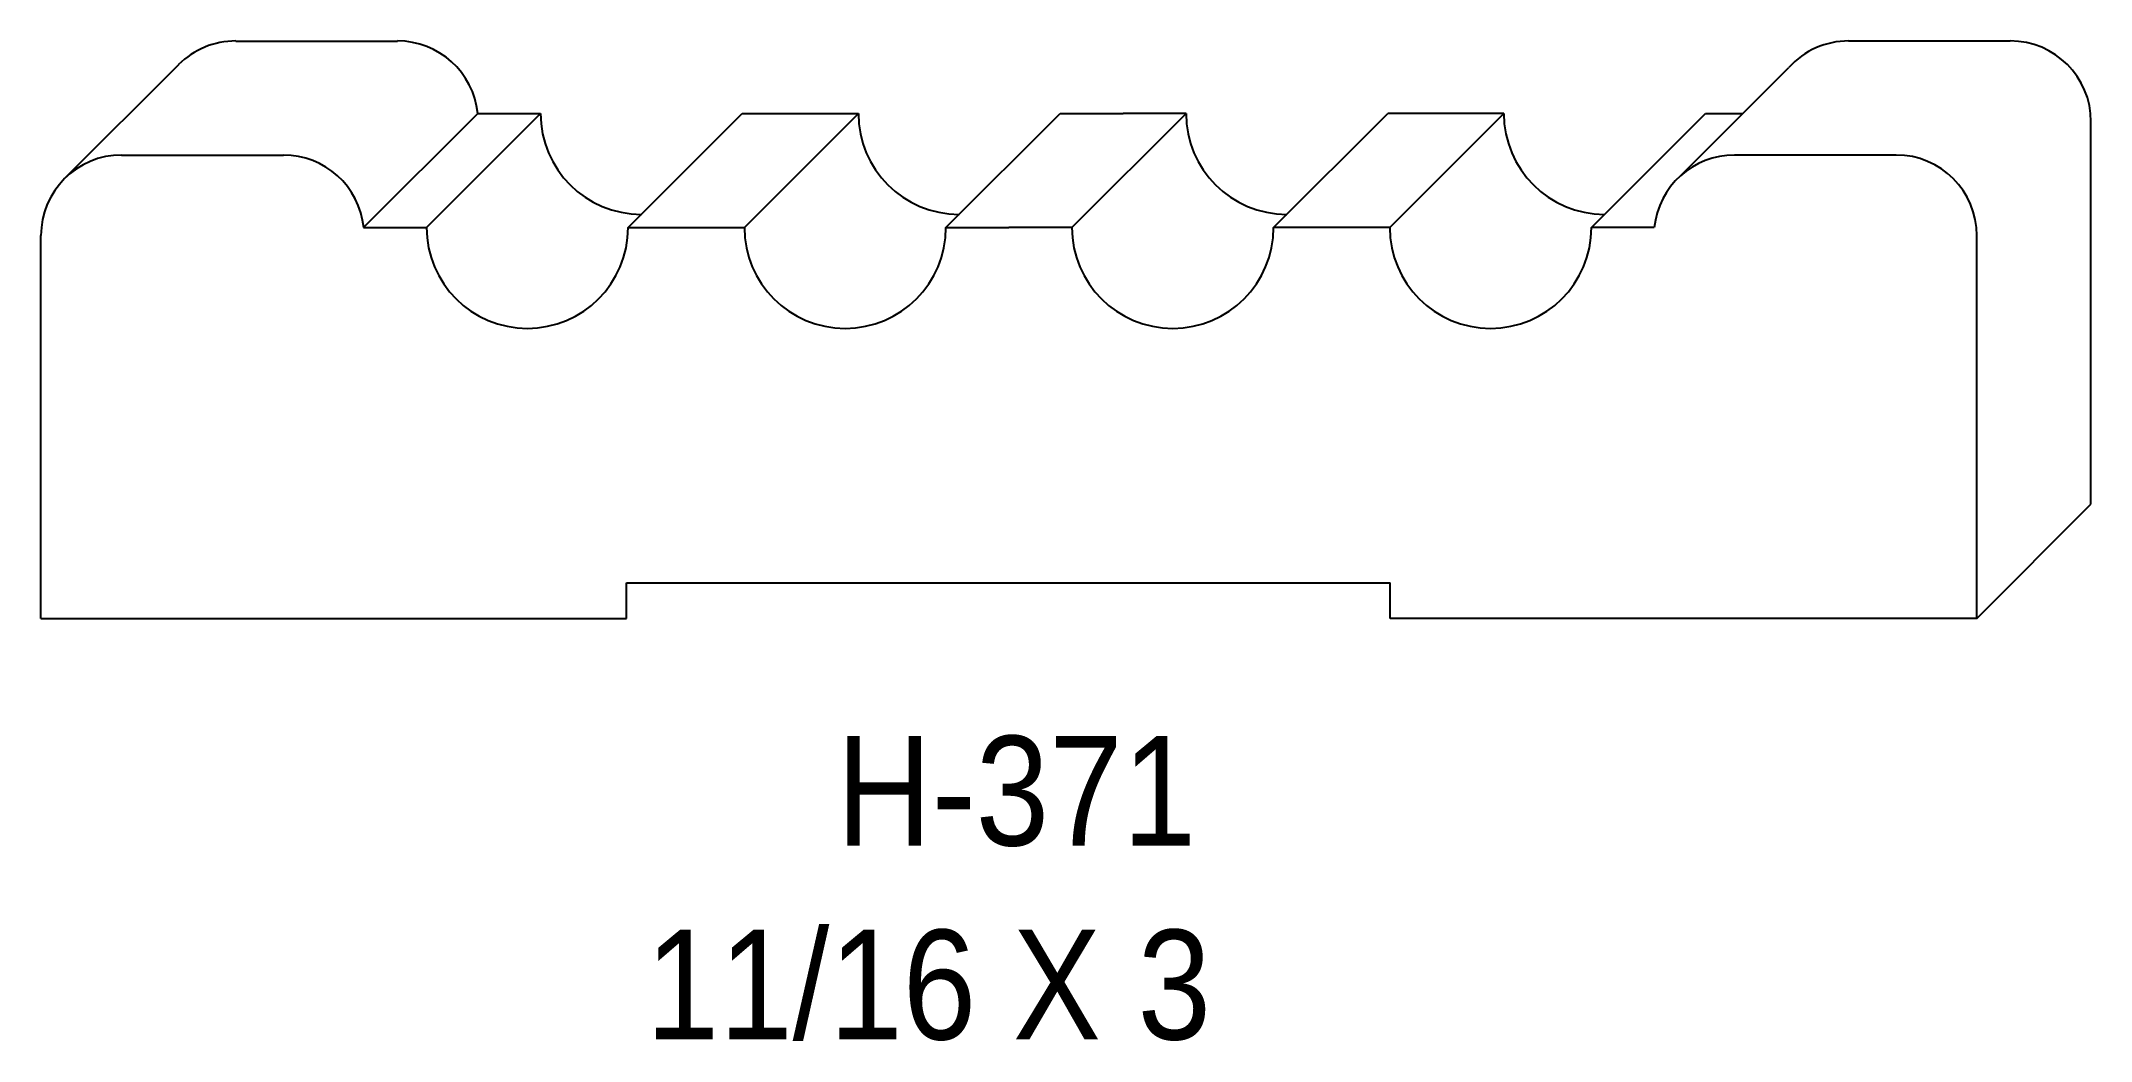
# Model space of a CAD drawing. Extents: x 72.07 to 75.25, y 160.06 to 161.61.
import ezdxf

# ---------------------------------------------------------------- set-up
doc = ezdxf.new("R2010")
doc.units = 0
doc.header["$LTSCALE"] = 5
doc.layers.add('PROFILE', color=7, linetype='CONTINUOUS')
doc.styles.add('TXT', font='TXT', dxfattribs={"height": 3.5})

msp = doc.modelspace()

# ---------------------------------------------------------------- linework, layer by layer
at = {"layer": 'PROFILE', "color": 1, "linetype": 'CONTINUOUS'}
for p, q in [((72.3725, 161.6088), (72.6231, 161.6088)), ((75.1218, 161.6088), (74.8713, 161.6088)), ((72.1074, 161.3955), (72.2842, 161.5722)), ((74.6107, 161.3998), (74.7786, 161.5677)), ((72.5707, 161.3196), (72.7474, 161.4963)), ((72.6681, 161.3196), (72.8448, 161.4963)), ((72.7474, 161.4963), (72.8448, 161.4963)), ((72.9805, 161.3196), (73.1572, 161.4963)), ((73.1572, 161.4963), (73.3372, 161.4963)), ((73.1605, 161.3196), (73.3372, 161.4963)), ((73.4729, 161.3196), (73.6496, 161.4963)), ((73.6496, 161.4963), (73.7472, 161.4963)), ((73.668, 161.3196), (73.8448, 161.4963)), ((73.8448, 161.4963), (73.7472, 161.4963)), ((73.9805, 161.3196), (74.1572, 161.4963)), ((74.3371, 161.4963), (74.1572, 161.4963)), ((74.1604, 161.3196), (74.3371, 161.4963)), ((74.4728, 161.3196), (74.6496, 161.4963)), ((74.6496, 161.4963), (74.7072, 161.4963)), ((75.2468, 160.8907), (75.2468, 161.4839)), ((72.1958, 161.4321), (72.4464, 161.4321)), ((74.9451, 161.4321), (74.6946, 161.4321)), ((72.5707, 161.3196), (72.6681, 161.3196)), ((72.9805, 161.3196), (73.1605, 161.3196)), ((73.4729, 161.3196), (73.5705, 161.3196)), ((73.668, 161.3196), (73.5705, 161.3196)), ((74.1604, 161.3196), (73.9805, 161.3196)), ((74.5702, 161.3196), (74.4728, 161.3196)), ((72.0708, 160.7139), (72.0708, 161.3071)), ((75.0701, 160.7139), (75.0701, 161.3071)), ((75.0701, 160.7139), (75.2468, 160.8907)), ((72.978, 160.7139), (72.978, 160.769)), ((72.978, 160.769), (74.1613, 160.769)), ((74.1613, 160.7139), (74.1613, 160.769)), ((72.0708, 160.7139), (72.978, 160.7139)), ((75.0701, 160.7139), (74.1613, 160.7139))]:
    msp.add_line(p, q, dxfattribs=at)
for centre, major_axis, start_param, end_param in [((72.3725, 161.4839), (0.125, 0), 1.570796, 2.356194), ((72.6231, 161.4839), (0.125, 0), 0.099662, 1.570796), ((74.8713, 161.4839), (0.125, 0), 1.570796, 2.406025), ((75.1218, 161.4839), (0.125, 0), 0, 1.570796), ((73.001, 161.4963), (0, 0.1562), 1.570796, -3.141593), ((73.4934, 161.4963), (0, 0.1562), 1.570796, -3.141593), ((74.001, 161.4963), (0, 0.1562), 1.570796, -3.141593), ((74.4933, 161.4963), (0, 0.1562), 1.570796, -3.141593), ((72.1958, 161.3071), (0, 0.125), 0, 1.570796), ((72.4464, 161.3071), (0, 0.125), -1.471135, 0), ((74.6946, 161.3071), (0, 0.125), 0, 1.471135), ((74.9451, 161.3071), (0, 0.125), -1.570796, 0), ((72.8243, 161.3196), (0.1562, 0), 3.141593, 0), ((73.3167, 161.3196), (0.1562, 0), 3.141593, 0), ((73.8242, 161.3196), (0.1562, 0), 3.141593, 0), ((74.3166, 161.3196), (0.1562, 0), 3.141593, 0)]:
    msp.add_ellipse(centre, major_axis=major_axis, ratio=1, start_param=start_param, end_param=end_param, dxfattribs=at)

# ---------------------------------------------------------------- texts
at = {"layer": 'PROFILE', "color": 1, "linetype": 'CONTINUOUS', "style": 'TXT', "width": 0.9}
for s, p in [('H-371', (73.3031, 160.3619)), ('11/16 X 3', (73.0078, 160.0613))]:
    msp.add_text(s, height=0.16996, dxfattribs=at).set_placement(p)

doc.saveas('drawing.dxf')
